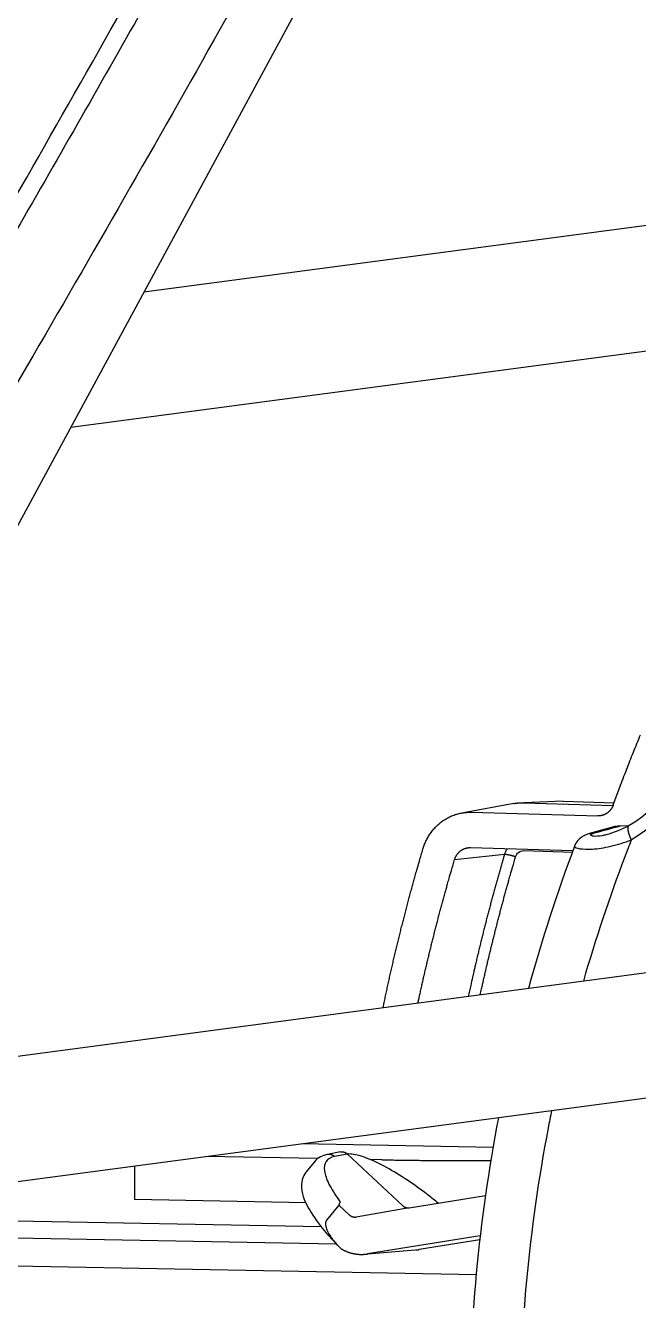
# Model space of a CAD drawing. Header units: millimetres. Extents: x 8076 to 10926, y 4783 to 8520.
# Drawn here: x 10027.9 to 10065.2, y 7266.6 to 7344.2 of the extents above; entities that cross this region are included whole.
import ezdxf

# ---------------------------------------------------------------- set-up
doc = ezdxf.new("R2010")
doc.units = ezdxf.units.MM

# ---------------------------------------------------------------- blocks, each defined once
blk = doc.blocks.new('149221')
at = {"linetype": 'Continuous'}
for p, q in [((64.098, 28.051), (163.206, 211.345)), ((174.18, 88.684), (90.895, 77.61)), ((86.451, 69.393), (175.177, 81.19)), ((116.421, 46.632), (114.029, 46.54)), ((116.421, 46.632), (119.514, 46.541)), ((113.41, 46.49), (110.339, 45.936)), ((110.837, 45.965), (118.523, 45.74)), ((114.029, 46.54), (119.456, 46.381)), ((119.894, 45.137), (120.432, 45.163)), ((110.769, 43.81), (117.006, 43.627)), ((114.005, 43.623), (116.973, 43.536)), ((146.521, 39.523), (64.397, 28.604)), ((59.953, 20.387), (146.893, 31.946)), ((112.144, 25.556), (100.476, 25.775)), ((101.474, 24.879), (94.692, 25.006)), ((102.862, 25.284), (102.068, 25.125)), ((103.29, 25.158), (102.496, 24.998)), ((103.29, 25.158), (106.638, 22.02)), ((112.145, 25.566), (112.144, 25.566)), ((90.316, 24.424), (90.32, 22.391)), ((101.275, 24.687), (100.759, 24.048)), ((105.369, 24.806), (104.68, 24.819)), ((107.047, 21.89), (111.684, 22.632)), ((100.743, 22.196), (90.32, 22.391)), ((102.751, 22.05), (102.005, 21.124)), ((103.406, 21.437), (102.751, 22.05)), ((107.047, 21.89), (103.814, 21.307)), ((101.688, 20.727), (76.347, 21.201)), ((70.949, 20.273), (102.602, 19.681)), ((111.366, 20.174), (104.499, 19.076)), ((111.338, 19.931), (107.649, 19.341)), ((104.327, 19.055), (104.5, 19.07)), ((104.499, 19.076), (107.649, 19.341)), ((111.118, 17.813), (70.649, 18.571))]:
    blk.add_line(p, q, dxfattribs=at)
for points in [[(119.466, 46.409), (119.862, 47.482, -0.002678), (120.269, 48.55, -0.002675), (120.688, 49.615, -0.002677), (121.118, 50.675, -0.002686)], [(107.875, 43.714), (107.914, 43.838, -0.00997), (107.959, 43.962, -0.009685), (108.009, 44.085, -0.009635), (108.064, 44.207, -0.009954), (108.124, 44.328, -0.010141), (108.19, 44.447, -0.010278), (108.261, 44.563, -0.010394), (108.337, 44.677, -0.010565), (108.418, 44.788, -0.010692), (108.504, 44.896, -0.010834), (108.595, 44.999, -0.010943), (108.69, 45.099, -0.01106), (108.79, 45.195, -0.011163), (108.894, 45.285, -0.011273), (109.001, 45.371, -0.011327), (109.113, 45.452, -0.011331), (109.227, 45.527, -0.011466), (109.344, 45.596, -0.011693), (109.464, 45.66, -0.011439), (109.585, 45.717, -0.010772), (109.708, 45.769, -0.011724), (109.833, 45.815, -0.013685), (109.963, 45.854, -0.010675), (110.085, 45.887, -0.004344), (110.197, 45.915, -0.014347), (110.339, 45.936, -0.024284), (110.555, 45.953, -0.012243), (110.837, 45.965, -0.006639)], [(113.41, 46.49, -0.011573), (113.437, 46.498, -0.022773), (113.451, 46.501, -0.000311), (113.489, 46.507, -0.002957), (113.493, 46.507, -0.000481), (113.526, 46.512, -0.00197), (113.535, 46.514, -0.001794), (113.554, 46.516, -0.001566), (113.576, 46.519, -0.001576), (113.598, 46.522, -0.001803), (113.618, 46.524, -0.001996), (113.638, 46.526, -0.001816), (113.66, 46.528, -0.001674), (113.681, 46.53, -0.00175), (113.701, 46.532, -0.001764), (113.722, 46.533, -0.001844), (113.742, 46.535, -0.001687), (113.763, 46.536, -0.001607), (113.784, 46.537, -0.001621), (113.805, 46.538, -0.001778), (113.825, 46.539, -0.001796), (113.845, 46.54, -0.001627), (113.866, 46.54, -0.001643), (113.885, 46.541, -0.00141), (113.907, 46.541, -0.002213), (113.908, 46.541, -0.000037), (113.948, 46.541, -0.005115), (113.98, 46.541, -0.003429), (114.029, 46.54, -0.00099)], [(119.466, 46.409), (119.452, 46.371, -0.009558), (119.436, 46.334, -0.009317), (119.418, 46.297, -0.009278), (119.399, 46.26, -0.00956), (119.378, 46.224, -0.009728), (119.356, 46.188, -0.00985), (119.333, 46.153, -0.009954), (119.308, 46.119, -0.010105), (119.281, 46.086, -0.010218), (119.253, 46.055, -0.010342), (119.224, 46.024, -0.010438), (119.193, 45.994, -0.010539), (119.161, 45.966, -0.010629), (119.128, 45.939, -0.010727), (119.094, 45.914, -0.010771), (119.059, 45.89, -0.010768), (119.024, 45.868, -0.010893), (118.987, 45.848, -0.011109), (118.949, 45.829, -0.01086), (118.912, 45.812, -0.010218), (118.873, 45.797, -0.011135), (118.834, 45.784, -0.013022), (118.794, 45.772, -0.010131), (118.756, 45.762, -0.004064), (118.722, 45.754, -0.013678), (118.677, 45.748, -0.023187), (118.61, 45.743, -0.011654), (118.522, 45.74, -0.006305)], [(119.63, 45.104), (119.604, 45.097, 0.000153), (119.578, 45.089, 0.000198), (119.551, 45.082, 0.000154), (119.525, 45.075, 0.000009), (119.498, 45.068, -0.000039), (119.472, 45.061, -0.000002), (119.446, 45.053, 0.00001), (119.419, 45.046, 0.000001), (119.393, 45.039, -0.000002), (119.366, 45.032, 0), (119.34, 45.024, 0.000001), (119.314, 45.017, 0), (119.287, 45.01, 0), (119.261, 45.003, 0), (119.234, 44.996, 0), (119.208, 44.988, 0), (119.182, 44.981, 0), (119.155, 44.974, 0), (119.129, 44.967, 0), (119.102, 44.96, 0), (119.076, 44.952, 0), (119.05, 44.945, 0), (119.023, 44.938, 0.000001), (118.997, 44.931, 0.000001), (118.97, 44.923, 0.000001), (118.944, 44.916, 0.000001), (118.918, 44.909, 0.000001), (118.891, 44.902, 0.000001), (118.865, 44.894, 0.000001), (118.838, 44.887, 0.000001), (118.812, 44.88, 0.000001), (118.786, 44.873, 0.000001), (118.759, 44.866, 0.000001), (118.733, 44.858, 0.000001), (118.706, 44.851, 0.000001), (118.68, 44.844, 0.000001), (118.654, 44.837, 0.000001), (118.627, 44.83, 0.000001), (118.601, 44.822, 0.000001), (118.574, 44.815, 0.000001), (118.548, 44.808, 0.000001), (118.522, 44.801, 0.000001), (118.495, 44.793, 0.000001), (118.469, 44.786, 0.000001), (118.442, 44.779, 0.000001), (118.416, 44.772, 0.000001), (118.39, 44.765, 0.000001), (118.363, 44.757, 0.000001), (118.337, 44.75, 0.000001), (118.31, 44.743, 0.000001), (118.284, 44.736, 0.000001), (118.258, 44.728, 0.000001), (118.23, 44.721, 0.000001), (118.205, 44.714, 0), (118.182, 44.708, 0.000001), (118.152, 44.7, 0.000002), (118.106, 44.687, 0.000001), (118.047, 44.671, 0.000001)], [(120.563, 44.289), (120.545, 44.328, -0.003423), (120.527, 44.367, -0.003359), (120.51, 44.407, -0.003404), (120.494, 44.447, -0.003615), (120.478, 44.486, -0.003795), (120.463, 44.526, -0.003973), (120.449, 44.566, -0.004172), (120.436, 44.605, -0.004421), (120.423, 44.644, -0.00469), (120.412, 44.682, -0.005001), (120.402, 44.72, -0.005352), (120.392, 44.756, -0.005754), (120.384, 44.792, -0.006227), (120.378, 44.827, -0.00677), (120.372, 44.86, -0.007391), (120.367, 44.892, -0.008061), (120.364, 44.923, -0.008985), (120.362, 44.952, -0.010145), (120.362, 44.98, -0.011115), (120.362, 45.006, -0.011691), (120.364, 45.03, -0.014354), (120.368, 45.052, -0.019293), (120.372, 45.073, -0.017555), (120.377, 45.091, -0.00781), (120.383, 45.107, -0.027924), (120.392, 45.123, -0.060212), (120.408, 45.142, -0.036221), (120.432, 45.163, -0.02083)], [(118.047, 44.671), (118.055, 44.673, -0.002393), (118.064, 44.675, -0.002407), (118.073, 44.678, -0.00241), (118.082, 44.68, -0.0024), (118.091, 44.682, -0.002396), (118.1, 44.684, -0.002391), (118.109, 44.686, -0.002388), (118.118, 44.687, -0.002382), (118.127, 44.689, -0.002378), (118.136, 44.691, -0.002373), (118.144, 44.692, -0.002368), (118.153, 44.693, -0.002361), (118.162, 44.695, -0.002358), (118.171, 44.696, -0.002356), (118.18, 44.697, -0.002346), (118.189, 44.698, -0.002325), (118.198, 44.699, -0.00234), (118.207, 44.7, -0.002378), (118.216, 44.701, -0.002308), (118.224, 44.702, -0.002154), (118.233, 44.702, -0.002364), (118.242, 44.703, -0.002796), (118.251, 44.703, -0.002133), (118.26, 44.704, -0.000764), (118.267, 44.704, -0.002968), (118.277, 44.704, -0.005078), (118.292, 44.704, -0.002499), (118.312, 44.704, -0.001333)], [(105.451, 34.063), (105.519, 34.388, -0.000686), (105.588, 34.713, -0.000686), (105.658, 35.038, -0.000686), (105.728, 35.363, -0.000686), (105.8, 35.688, -0.000686), (105.872, 36.012, -0.000687), (105.946, 36.336, -0.000687), (106.02, 36.66, -0.000687), (106.095, 36.984, -0.000687), (106.171, 37.307, -0.000687), (106.248, 37.63, -0.000687), (106.326, 37.953, -0.000687), (106.404, 38.276, -0.000688), (106.484, 38.598, -0.000689), (106.564, 38.92, -0.000688), (106.646, 39.242, -0.000684), (106.728, 39.563, -0.00069), (106.811, 39.884, -0.000704), (106.895, 40.206, -0.000684), (106.979, 40.526, -0.000639), (107.064, 40.843, -0.000706), (107.152, 41.166, -0.000841), (107.242, 41.496, -0.000639), (107.327, 41.805, -0.00022), (107.405, 42.084, -0.000901), (107.506, 42.443, -0.001551), (107.665, 42.993, -0.000759), (107.875, 43.714, -0.000402)], [(109.805, 43.077), (109.818, 43.118, -0.009966), (109.832, 43.158, -0.009681), (109.848, 43.198, -0.009631), (109.866, 43.238, -0.00995), (109.886, 43.277, -0.010137), (109.907, 43.316, -0.010273), (109.93, 43.354, -0.010389), (109.955, 43.391, -0.01056), (109.982, 43.427, -0.010687), (110.01, 43.462, -0.010829), (110.039, 43.496, -0.010938), (110.07, 43.528, -0.011055), (110.103, 43.559, -0.011157), (110.137, 43.589, -0.011268), (110.172, 43.617, -0.011321), (110.208, 43.643, -0.011325), (110.245, 43.667, -0.01146), (110.283, 43.69, -0.011687), (110.322, 43.711, -0.011433), (110.362, 43.729, -0.010766), (110.402, 43.746, -0.011718), (110.443, 43.761, -0.013679), (110.485, 43.774, -0.010669), (110.525, 43.785, -0.004341), (110.561, 43.794, -0.014341), (110.607, 43.801, -0.024274), (110.677, 43.806, -0.012238), (110.769, 43.81, -0.006636)], [(117.109, 43.903), (117.109, 43.903, 0.000047), (117.109, 43.903, 0.000047), (117.109, 43.903, 0.000047), (117.109, 43.903, 0.000047), (117.109, 43.903, 0.000047), (117.109, 43.903, 0.000047), (117.109, 43.903, 0.000047), (117.109, 43.903, 0.000047), (117.109, 43.903, 0.000047), (117.109, 43.903, 0.000047), (117.109, 43.903, 0.000047), (117.109, 43.903, 0.000047), (117.109, 43.903, 0.000047), (117.109, 43.903, 0.000047), (117.109, 43.903, 0.000047), (117.109, 43.903, 0.000047), (117.109, 43.903, 0.000047), (117.109, 43.903, 0.000047), (117.109, 43.903, 0.000047), (117.109, 43.903, 0.000047), (117.109, 43.903, 0.000047), (117.109, 43.903, 0.000047), (117.109, 43.903, 0.000047), (117.109, 43.903, 0.000047), (117.109, 43.903, 0.000047), (117.109, 43.903, 0.000047), (117.109, 43.903, 0.000047), (117.109, 43.903, 0.000048), (117.109, 43.903, 0.000047), (117.109, 43.903, 0.000044), (117.109, 43.903, 0.000048), (117.109, 43.903, 0.000057), (117.109, 43.903, 0.000044), (117.109, 43.903, 0.000015), (117.109, 43.903, 0.000062), (117.109, 43.903, 0.000106), (117.109, 43.903, 0.000052), (117.109, 43.903, 0.000027)], [(107.577, 34.345), (107.641, 34.64, -0.000633), (107.705, 34.934, -0.000633), (107.77, 35.227, -0.000633), (107.836, 35.521, -0.000634), (107.903, 35.815, -0.000634), (107.97, 36.108, -0.000634), (108.038, 36.401, -0.000634), (108.107, 36.694, -0.000634), (108.176, 36.986, -0.000634), (108.246, 37.279, -0.000635), (108.317, 37.571, -0.000635), (108.389, 37.863, -0.000635), (108.462, 38.155, -0.000635), (108.535, 38.446, -0.000637), (108.609, 38.738, -0.000635), (108.683, 39.029, -0.000631), (108.759, 39.319, -0.000637), (108.835, 39.61, -0.00065), (108.912, 39.901, -0.000632), (108.989, 40.19, -0.00059), (109.067, 40.478, -0.000652), (109.146, 40.77, -0.000777), (109.229, 41.068, -0.00059), (109.307, 41.348, -0.000203), (109.377, 41.601, -0.000832), (109.47, 41.926, -0.001432), (109.614, 42.425, -0.000701), (109.805, 43.077, -0.000372)], [(112.846, 43.403), (112.762, 43.118, 0.000632), (112.679, 42.833, 0.000632), (112.596, 42.548, 0.000632), (112.515, 42.262, 0.000632), (112.434, 41.976, 0.000631), (112.353, 41.69, 0.000631), (112.274, 41.404, 0.000631), (112.195, 41.117, 0.000631), (112.117, 40.83, 0.000631), (112.039, 40.543, 0.000631), (111.962, 40.255, 0.00063), (111.886, 39.968, 0.00063), (111.811, 39.68, 0.00063), (111.736, 39.392, 0.000631), (111.662, 39.103, 0.000629), (111.589, 38.815, 0.000625), (111.517, 38.526, 0.000631), (111.445, 38.237, 0.000643), (111.374, 37.947, 0.000625), (111.304, 37.658, 0.000583), (111.235, 37.371, 0.000644), (111.165, 37.079, 0.000767), (111.095, 36.779, 0.000582), (111.03, 36.498, 0.0002), (110.971, 36.244, 0.00082), (110.897, 35.917, 0.001411), (110.785, 35.413, 0.00069), (110.641, 34.753, 0.000365)], [(111.371, 34.85), (111.433, 35.133, -0.000613), (111.495, 35.416, -0.000613), (111.558, 35.699, -0.000613), (111.622, 35.981, -0.000614), (111.687, 36.264, -0.000614), (111.752, 36.546, -0.000614), (111.818, 36.828, -0.000614), (111.884, 37.11, -0.000614), (111.952, 37.392, -0.000614), (112.02, 37.673, -0.000615), (112.088, 37.955, -0.000615), (112.158, 38.236, -0.000615), (112.228, 38.516, -0.000615), (112.298, 38.797, -0.000616), (112.37, 39.078, -0.000615), (112.442, 39.358, -0.000612), (112.515, 39.638, -0.000617), (112.588, 39.918, -0.00063), (112.662, 40.198, -0.000612), (112.737, 40.476, -0.000572), (112.812, 40.753, -0.000631), (112.889, 41.034, -0.000752), (112.968, 41.322, -0.000571), (113.043, 41.591, -0.000196), (113.111, 41.835, -0.000806), (113.2, 42.147, -0.001387), (113.339, 42.628, -0.000679), (113.522, 43.256, -0.00036)], [(112.846, 43.403), (112.856, 43.404, -0.012905), (112.868, 43.404, -0.010082), (112.88, 43.405, -0.008324), (112.894, 43.404, -0.007413), (112.91, 43.404, -0.006481), (112.926, 43.403, -0.005731), (112.944, 43.401, -0.005078), (112.963, 43.399, -0.004606), (112.984, 43.396, -0.004168), (113.005, 43.393, -0.003832), (113.028, 43.39, -0.003521), (113.052, 43.385, -0.003281), (113.076, 43.381, -0.003062), (113.102, 43.376, -0.002891), (113.128, 43.37, -0.002727), (113.154, 43.364, -0.002587), (113.181, 43.358, -0.002491), (113.209, 43.351, -0.002434), (113.236, 43.344, -0.002301), (113.264, 43.337, -0.002116), (113.292, 43.33, -0.002238), (113.319, 43.322, -0.002541), (113.347, 43.314, -0.001988), (113.374, 43.306, -0.000864), (113.397, 43.299, -0.002606), (113.426, 43.289, -0.004437), (113.468, 43.275, -0.002343), (113.522, 43.256, -0.001313)], [(102.084, 25.127), (102.083, 25.127, 0.001306), (102.083, 25.127, 0.001299), (102.082, 25.127, 0.001291), (102.082, 25.127, 0.001284), (102.081, 25.127, 0.001276), (102.081, 25.127, 0.001269), (102.08, 25.127, 0.001261), (102.08, 25.127, 0.001254), (102.079, 25.127, 0.001246), (102.079, 25.126, 0.001239), (102.078, 25.126, 0.001231), (102.078, 25.126, 0.001224), (102.077, 25.126, 0.001217), (102.076, 25.126, 0.001212), (102.076, 25.126, 0.001201), (102.075, 25.126, 0.001187), (102.075, 25.126, 0.00119), (102.074, 25.126, 0.001206), (102.074, 25.126, 0.001164), (102.073, 25.126, 0.001081), (102.073, 25.126, 0.001186), (102.072, 25.126, 0.001403), (102.072, 25.126, 0.001058), (102.071, 25.126, 0.000362), (102.071, 25.125, 0.001481), (102.07, 25.125, 0.002516), (102.069, 25.125, 0.001217), (102.068, 25.125, 0.000642)], [(102.496, 24.999), (102.486, 25.008, 0.006757), (102.475, 25.017, 0.006569), (102.464, 25.026, 0.006543), (102.453, 25.034, 0.006729), (102.441, 25.043, 0.006835), (102.43, 25.051, 0.00692), (102.417, 25.058, 0.00699), (102.405, 25.066, 0.007098), (102.392, 25.073, 0.007176), (102.379, 25.08, 0.007274), (102.366, 25.087, 0.007344), (102.353, 25.093, 0.007434), (102.339, 25.098, 0.007508), (102.325, 25.104, 0.007609), (102.311, 25.109, 0.007653), (102.296, 25.113, 0.007684), (102.282, 25.117, 0.007809), (102.267, 25.121, 0.008041), (102.252, 25.124, 0.00786), (102.237, 25.127, 0.007389), (102.222, 25.129, 0.008202), (102.206, 25.131, 0.009841), (102.191, 25.132, 0.007499), (102.176, 25.133, 0.002596), (102.162, 25.133, 0.010621), (102.145, 25.133, 0.018368), (102.119, 25.131, 0.009004), (102.084, 25.127, 0.004756)], [(102.861, 25.284), (102.877, 25.287, -0.008516), (102.893, 25.289, -0.008512), (102.909, 25.291, -0.008487), (102.924, 25.292, -0.008498), (102.94, 25.293, -0.008496), (102.956, 25.293, -0.00847), (102.972, 25.293, -0.008444), (102.988, 25.292, -0.008411), (103.004, 25.29, -0.008378), (103.02, 25.288, -0.008329), (103.035, 25.286, -0.008282), (103.051, 25.283, -0.008217), (103.066, 25.279, -0.008168), (103.081, 25.275, -0.008105), (103.097, 25.271, -0.008027), (103.111, 25.266, -0.007903), (103.126, 25.261, -0.00789), (103.14, 25.255, -0.007931), (103.155, 25.248, -0.007665), (103.168, 25.242, -0.007131), (103.182, 25.235, -0.007686), (103.195, 25.227, -0.008879), (103.209, 25.219, -0.006854), (103.221, 25.212, -0.002743), (103.232, 25.204, -0.00915), (103.245, 25.195, -0.015325), (103.265, 25.179, -0.007653), (103.29, 25.158, -0.004148)], [(105.369, 24.806), (105.565, 24.802, 0.000213), (105.763, 24.799, 0.000207), (105.964, 24.795, 0.000204), (106.167, 24.792, 0.000205), (106.371, 24.789, 0.000204), (106.578, 24.786, 0.000203), (106.787, 24.783, 0.000202), (106.997, 24.781, 0.000202), (107.21, 24.778, 0.000201), (107.425, 24.776, 0.000201), (107.641, 24.774, 0.0002), (107.859, 24.772, 0.0002), (108.078, 24.77, 0.0002), (108.3, 24.768, 0.0002), (108.523, 24.767, 0.000199), (108.747, 24.765, 0.000198), (108.973, 24.764, 0.0002), (109.2, 24.763, 0.000204), (109.43, 24.762, 0.000198), (109.659, 24.762, 0.000184), (109.888, 24.761, 0.000205), (110.122, 24.761, 0.000246), (110.363, 24.761, 0.000185), (110.59, 24.761, 0.00006), (110.795, 24.761, 0.000265), (111.061, 24.761, 0.000458), (111.472, 24.763, 0.000223), (112.011, 24.765, 0.000117)], [(100.759, 24.047), (100.759, 24.047, -0.000006), (100.759, 24.047, -0.000006), (100.759, 24.047, -0.000006), (100.759, 24.047, -0.000006), (100.759, 24.047, -0.000006), (100.759, 24.047, -0.000006), (100.759, 24.048, -0.000006), (100.759, 24.048, -0.000006), (100.759, 24.048, -0.000006), (100.759, 24.048, -0.000006), (100.759, 24.048, -0.000006), (100.759, 24.048, -0.000006), (100.759, 24.048, -0.000006), (100.759, 24.048, -0.000006), (100.759, 24.048, -0.000006), (100.759, 24.048, -0.000006), (100.759, 24.048, -0.000006), (100.759, 24.048, -0.000006), (100.759, 24.048, -0.000006), (100.759, 24.048, -0.000006), (100.759, 24.048, -0.000006), (100.759, 24.048, -0.000006), (100.759, 24.048, -0.000006), (100.759, 24.048, -0.000006), (100.759, 24.048, -0.000006), (100.759, 24.048, -0.000006), (100.759, 24.048, -0.000006), (100.759, 24.048, -0.000006), (100.759, 24.048, -0.000006), (100.759, 24.048, -0.000006), (100.759, 24.048, -0.000006), (100.759, 24.048, -0.000008), (100.759, 24.048, -0.000006), (100.759, 24.048, -0.000002), (100.759, 24.048, -0.000008), (100.759, 24.048, -0.000014), (100.759, 24.048, -0.000007), (100.759, 24.048, -0.000004)], [(106.638, 22.02), (106.649, 22.01, 0.007228), (106.66, 22.001, 0.007143), (106.672, 21.991, 0.007135), (106.683, 21.982, 0.007256), (106.695, 21.974, 0.00733), (106.708, 21.965, 0.007383), (106.72, 21.957, 0.007429), (106.733, 21.949, 0.007491), (106.746, 21.942, 0.007539), (106.76, 21.935, 0.007589), (106.773, 21.929, 0.007626), (106.787, 21.923, 0.007664), (106.801, 21.917, 0.007701), (106.815, 21.912, 0.007745), (106.829, 21.907, 0.007751), (106.844, 21.903, 0.007727), (106.858, 21.899, 0.007805), (106.873, 21.895, 0.00796), (106.887, 21.892, 0.007758), (106.902, 21.89, 0.007273), (106.916, 21.888, 0.007972), (106.931, 21.886, 0.009407), (106.946, 21.885, 0.007233), (106.961, 21.885, 0.002708), (106.973, 21.884, 0.009968), (106.99, 21.885, 0.017021), (107.014, 21.887, 0.008442), (107.047, 21.89, 0.004521)], [(103.814, 21.307), (103.8, 21.305, -0.007763), (103.786, 21.303, -0.007641), (103.772, 21.302, -0.0076), (103.758, 21.301, -0.007694), (103.743, 21.301, -0.007734), (103.729, 21.301, -0.007752), (103.714, 21.302, -0.007758), (103.699, 21.303, -0.007782), (103.685, 21.304, -0.007787), (103.67, 21.306, -0.007795), (103.655, 21.309, -0.007787), (103.641, 21.312, -0.00778), (103.626, 21.315, -0.00777), (103.612, 21.319, -0.007767), (103.598, 21.323, -0.007726), (103.583, 21.328, -0.007657), (103.569, 21.333, -0.007687), (103.555, 21.339, -0.007794), (103.541, 21.345, -0.00755), (103.528, 21.352, -0.00704), (103.515, 21.358, -0.007674), (103.501, 21.366, -0.009002), (103.488, 21.374, -0.006881), (103.476, 21.382, -0.002568), (103.465, 21.389, -0.009426), (103.451, 21.399, -0.015955), (103.431, 21.415, -0.007858), (103.406, 21.437, -0.004196)], [(102.879, 19.403), (102.929, 19.374, 0.005691), (102.978, 19.346, 0.005678), (103.029, 19.319, 0.005684), (103.08, 19.293, 0.005729), (103.132, 19.269, 0.005761), (103.184, 19.245, 0.005783), (103.237, 19.223, 0.005803), (103.291, 19.202, 0.005827), (103.344, 19.182, 0.005847), (103.398, 19.164, 0.005865), (103.453, 19.147, 0.00588), (103.508, 19.131, 0.00589), (103.563, 19.117, 0.005907), (103.618, 19.104, 0.005925), (103.674, 19.092, 0.00592), (103.729, 19.082, 0.00589), (103.785, 19.073, 0.005942), (103.841, 19.065, 0.006053), (103.897, 19.059, 0.005893), (103.952, 19.054, 0.005516), (104.007, 19.05, 0.006051), (104.063, 19.048, 0.007151), (104.121, 19.047, 0.005485), (104.174, 19.047, 0.002019), (104.222, 19.048, 0.007593), (104.284, 19.052, 0.012991), (104.377, 19.061, 0.00643), (104.499, 19.076, 0.003441)], [(107.476, 19.32), (107.482, 19.321, 0.000613), (107.488, 19.321, 0.000614), (107.494, 19.322, 0.000615), (107.5, 19.322, 0.000614), (107.506, 19.323, 0.000614), (107.511, 19.323, 0.000614), (107.517, 19.324, 0.000614), (107.523, 19.324, 0.000613), (107.529, 19.325, 0.000613), (107.535, 19.326, 0.000613), (107.54, 19.326, 0.000613), (107.546, 19.327, 0.000612), (107.552, 19.328, 0.000612), (107.558, 19.328, 0.000613), (107.563, 19.329, 0.000612), (107.569, 19.33, 0.000608), (107.575, 19.33, 0.000613), (107.581, 19.331, 0.000625), (107.586, 19.332, 0.000607), (107.592, 19.333, 0.000567), (107.598, 19.333, 0.000625), (107.604, 19.334, 0.000744), (107.609, 19.335, 0.000565), (107.615, 19.336, 0.000196), (107.62, 19.337, 0.000795), (107.626, 19.338, 0.001368), (107.636, 19.339, 0.00067), (107.649, 19.341, 0.000355)]]:
    blk.add_lwpolyline(points, format="xyb", dxfattribs=at)
for points, knots in [([(57.739, 40.705), (63.236, 49.675), (68.642, 58.678), (73.947, 67.698), (74.05, 67.873), (74.153, 68.048), (74.256, 68.223), (75.459, 70.27), (76.657, 72.318), (77.85, 74.366), (77.949, 74.537), (78.048, 74.707), (78.148, 74.878), (79.415, 77.056), (88.55, 92.84), (104.962, 122.282), (123.883, 158.628), (134.909, 181.169), (139.225, 190.231), (139.289, 190.365), (139.352, 190.498), (139.416, 190.631), (140.372, 192.642), (141.322, 194.65), (142.265, 196.655), (142.33, 196.794), (142.396, 196.934), (142.461, 197.073), (143.395, 199.061), (144.321, 201.045), (145.24, 203.027)], [0, 0, 0, 0, 47.001226, 47.001226, 47.001226, 47.913196, 47.913196, 47.913196, 58.578775, 58.578775, 58.578775, 59.467298, 59.467298, 59.467298, 70.807083, 141.61417, 212.42125, 260.5212, 260.5212, 260.5212, 261.22895, 261.22895, 261.22895, 271.90322, 271.90322, 271.90322, 272.64543, 272.64543, 272.64543, 283.22833, 283.22833, 283.22833, 283.22833]), ([(146.145, 202.658), (145.418, 201.08), (144.686, 199.501), (143.95, 197.919), (143.711, 197.406), (143.471, 196.893), (143.232, 196.38), (143.162, 196.23), (143.092, 196.08), (143.022, 195.93), (142.171, 194.113), (141.315, 192.292), (140.453, 190.47), (140.385, 190.326), (140.317, 190.183), (140.249, 190.039), (140.007, 189.527), (139.764, 189.015), (139.52, 188.502), (135.415, 179.86), (130.328, 169.431), (125.058, 158.953), (124.174, 157.204), (123.98, 156.82), (123.786, 156.436), (123.591, 156.052), (118.293, 145.592), (112.815, 135.089), (107.172, 124.568), (106.67, 123.631), (105.009, 120.542), (103.334, 117.451), (102.16, 115.297), (98.651, 108.859), (95.081, 102.416), (91.453, 95.975), (91.239, 95.594), (91.024, 95.212), (90.808, 94.831), (88.188, 90.186), (84.511, 83.744), (80.779, 77.308), (79.734, 75.512), (79.463, 75.048), (79.192, 74.583), (78.921, 74.119), (78.813, 73.933), (78.705, 73.748), (78.597, 73.563), (77.527, 71.732), (76.453, 69.901), (75.375, 68.072), (75.263, 67.882), (75.151, 67.692), (75.039, 67.503), (74.765, 67.037), (74.49, 66.571), (74.214, 66.106), (70.403, 59.658), (66.538, 53.221), (62.624, 46.8), (62.372, 46.386), (62.12, 45.972), (61.867, 45.558), (60.776, 43.771), (59.681, 41.985), (58.582, 40.201)], [0, 0, 0, 0, 0.976375, 0.976375, 0.976375, 1.293184, 1.293184, 1.293184, 1.385552, 1.385552, 1.385552, 2.506889, 2.506889, 2.506889, 2.595266, 2.595266, 2.595266, 2.910356, 2.910356, 2.910356, 8.2234, 9.287307, 9.287307, 9.287307, 9.520844, 9.520844, 9.520844, 15.88052, 15.88052, 15.88052, 16.446801, 17.747482, 17.747482, 17.747482, 21.635922, 21.635922, 21.635922, 21.866184, 21.866184, 21.866184, 24.670201, 25.75587, 25.75587, 25.75587, 26.036715, 26.036715, 26.036715, 26.148761, 26.148761, 26.148761, 27.256012, 27.256012, 27.256012, 27.370774, 27.370774, 27.370774, 27.652627, 27.652627, 27.652627, 31.555556, 31.555556, 31.555556, 31.807089, 31.807089, 31.807089, 32.893602, 32.893602, 32.893602, 32.893602]), ([(150.841, 201.473), (144.673, 188.093), (131.676, 161.063), (110.35, 120.034), (87.358, 78.839), (71.039, 51.479), (62.664, 37.879)], [2, 2, 2, 2, 10.2234, 18.446801, 26.670201, 34.893602, 34.893602, 34.893602, 34.893602]), ([(123.952, 48.033), (123.589, 47.24), (122.628, 45.772), (121.291, 44.698), (120.563, 44.289)], [2, 2, 2, 2, 3.642782, 5.287083, 5.287083, 5.287083, 5.287083]), ([(118.047, 44.671), (118.028, 44.665), (117.95, 44.644), (117.799, 44.591), (117.48, 44.445), (117.195, 44.144), (117.109, 43.903)], [0, 0, 0, 0, 0.066024, 0.261888, 0.530708, 1, 1, 1, 1]), ([(117.114, 43.865), (117.141, 43.819), (117.358, 43.726), (118.16, 43.689), (119.308, 43.856), (120.147, 44.121), (120.563, 44.289)], [2, 2, 2, 2, 2.738789, 3.50019, 4.288877, 5.104401, 5.104401, 5.104401, 5.104401]), ([(120.563, 44.289), (120.427, 43.94), (120.292, 43.591), (119.221, 40.758), (118.381, 38.236), (117.642, 35.684)], [2, 2, 2, 2, 2.149837, 2.149837, 3.211797, 3.211797, 3.211797, 3.211797]), ([(119.038, 44.589), (118.95, 44.566), (118.635, 44.497), (118.225, 44.477), (118.106, 44.536), (118.105, 44.57)], [3.326611, 3.326611, 3.326611, 3.326611, 3.604211, 4.365613, 5.104401, 5.104401, 5.104401, 5.104401]), ([(113.522, 43.256), (113.553, 43.362), (113.682, 43.555), (113.895, 43.626), (114.005, 43.623)], [2, 2, 2, 2, 2.486901, 3, 3, 3, 3]), ([(115.707, 27.8), (115.635, 27.445), (114.362, 20.968), (113.741, 14.36), (113.754, 8.113)], [4.2929, 4.2929, 4.2929, 4.2929, 4.437296, 6.927831, 6.927831, 6.927831, 6.927831]), ([(102.496, 24.999), (102.256, 24.958), (101.922, 24.766), (101.827, 24.175), (102.106, 23.353), (102.524, 22.684), (102.788, 22.325)], [2, 2, 2, 2, 4.210172, 6.267319, 8.268308, 10.321553, 10.321553, 10.321553, 10.321553]), ([(108.809, 22.172), (108.607, 22.336), (108.404, 22.497), (107.665, 23.063), (106.674, 23.76), (105.258, 24.583), (104.091, 25.08), (103.507, 25.173), (103.29, 25.158)], [2.13959, 2.13959, 2.13959, 2.13959, 3.057391, 3.057391, 5.459926, 7.470943, 9.848302, 12.065619, 12.065619, 12.065619, 12.065619]), ([(100.759, 24.047), (100.739, 24.018), (100.596, 23.843), (100.381, 23.123), (100.792, 21.823), (101.892, 20.4), (102.795, 19.482)], [0, 0, 0, 0, 0.023514, 0.140216, 0.476698, 1, 1, 1, 1]), ([(102.788, 22.325), (102.82, 22.282), (102.833, 22.22), (102.801, 22.142), (102.758, 22.097), (102.751, 22.05)], [0, 0, 0, 0, 0.25, 0.5, 1, 1, 1, 1]), ([(102.005, 21.124), (101.965, 21.075), (101.942, 20.938), (101.952, 20.764), (102.018, 20.552), (102.098, 20.374), (102.235, 20.161), (102.392, 19.943), (102.618, 19.672), (102.791, 19.494), (102.879, 19.403)], [0, 0, 0, 0, 0.000179701, 0.000364464, 0.000491281, 0.000789589, 0.000911181, 0.001201898, 0.001550598, 0.001911946, 0.001911946, 0.001911946, 0.001911946])]:
    blk.add_open_spline(points, degree=3, knots=knots, dxfattribs=at)
for points in [[(123.366, 48.403), (122.735, 47.021), (121.686, 45.861), (120.432, 45.163)], [(118.312, 44.704), (118.839, 44.848), (119.366, 44.993), (119.894, 45.137)], [(120.432, 45.163), (119.939, 44.886), (119.434, 44.687), (119.038, 44.589)], [(119.63, 45.104), (119.715, 45.127), (119.804, 45.138), (119.894, 45.137)], [(118.105, 44.57), (118.078, 44.614), (118.149, 44.66), (118.312, 44.704)], [(119.044, 44.59), (119.042, 44.59), (119.04, 44.589), (119.038, 44.589)], [(112.846, 43.403), (112.883, 43.527), (112.941, 43.643), (113.017, 43.744)], [(117.109, 43.903), (116.045, 41.06), (115.108, 38.168), (114.303, 35.24)], [(117.109, 43.903), (117.105, 43.89), (117.106, 43.878), (117.114, 43.865)], [(109.805, 43.077), (110.818, 43.186), (111.832, 43.294), (112.846, 43.403)], [(112.473, 27.37), (111.277, 21.105), (110.672, 14.725), (110.689, 8.342)], [(102.084, 25.127), (101.775, 25.078), (101.478, 24.939), (101.275, 24.687)], [(102.879, 19.403), (102.85, 19.429), (102.822, 19.455), (102.795, 19.482)]]:
    blk.add_open_spline(points, degree=3, dxfattribs=at)
blk = doc.blocks.new('149221_V_ZENIT_48_10_Sin_[CAD07190026]')
at = {"linetype": 'Continuous'}
blk.add_blockref('149221', (0, 0), dxfattribs=at)

msp = doc.modelspace()

# ---------------------------------------------------------------- block references
msp.add_blockref('149221_V_ZENIT_48_10_Sin_[CAD07190026]', (9944.245, 7250.37))

doc.saveas('drawing.dxf')
